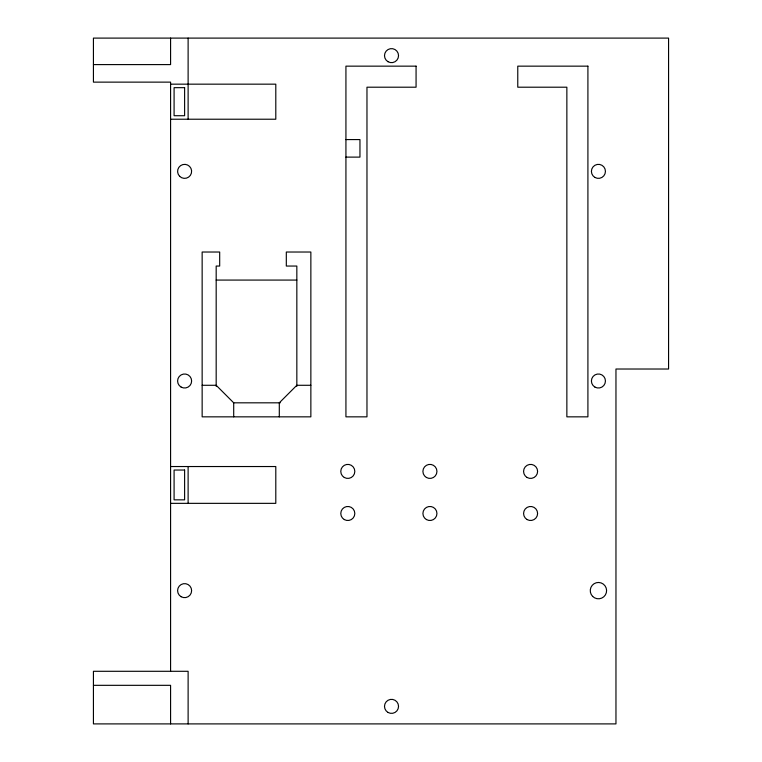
<?xml version="1.0" encoding="UTF-8"?>
<svg xmlns="http://www.w3.org/2000/svg" width="762" height="762" viewBox="0 0 762 762"><rect width="100%" height="100%" fill="white"/><g stroke="black" fill="none" stroke-linecap="round" stroke-linejoin="round"><path stroke-width="1.14" d="M93.431 64.599L170.583 64.599L170.583 38.1M170.583 84.163L275.796 84.163L275.796 119.224L170.583 119.224M345.929 139.579L359.959 139.579L359.959 157.115L345.929 157.115M216.179 280.073L296.837 280.073M202.149 385.286L216.179 385.286L233.705 402.822L280.226 402.822M310.858 385.286L296.837 385.286L279.302 402.822L279.302 416.843M170.583 466.535L275.796 466.535L275.796 503.349L170.583 503.349M93.431 685.324L170.583 685.324L170.583 723.9M296.837 386.296L296.837 266.052L286.312 266.052L286.312 252.022L310.858 252.022L310.858 416.843L202.149 416.843L202.149 252.022L219.685 252.022L219.685 266.052L216.179 266.052L216.179 386.296M233.705 402.822L233.705 416.843M188.119 38.1L188.119 119.224M188.119 466.535L188.119 503.349M188.119 723.9L188.119 671.293L93.431 671.293L93.431 723.9L615.963 723.9L615.963 369.018L668.569 369.018L668.569 38.1L93.431 38.1L93.431 82.134L170.583 82.134L170.583 671.293M416.071 66.151L345.929 66.151L345.929 416.843L366.97 416.843L366.97 87.201L416.071 87.201L416.071 66.151M587.912 66.151L517.769 66.151L517.769 87.201L566.861 87.201L566.861 416.843L587.912 416.843L587.912 66.151M184.614 87.668L174.088 87.668L174.088 115.719L184.614 115.719L184.614 87.668M184.614 470.04L174.088 470.04L174.088 499.843L184.614 499.843L184.614 470.04M527.085 477.479A7.01 7.01 0 0 0 537.601 471.402A7.01 7.01 0 0 0 527.085 465.325A7.01 7.01 0 0 0 527.085 477.479M527.085 519.56A7.01 7.01 0 0 0 537.601 513.483A7.01 7.01 0 0 0 527.085 507.416A7.01 7.01 0 0 0 527.085 519.56M426.415 477.479A7.01 7.01 0 0 0 436.94 471.402A7.01 7.01 0 0 0 426.415 465.325A7.01 7.01 0 0 0 426.415 477.479M344.291 477.479A7.01 7.01 0 0 0 354.816 471.402A7.01 7.01 0 0 0 344.291 465.325A7.01 7.01 0 0 0 344.291 477.479M426.415 519.56A7.01 7.01 0 0 0 436.94 513.483A7.01 7.01 0 0 0 426.415 507.416A7.01 7.01 0 0 0 426.415 519.56M344.291 519.56A7.01 7.01 0 0 0 354.816 513.483A7.01 7.01 0 0 0 344.291 507.416A7.01 7.01 0 0 0 344.291 519.56M594.922 177.441A7.01 7.01 0 0 0 605.438 171.364A7.01 7.01 0 0 0 594.922 165.287A7.01 7.01 0 0 0 594.922 177.441M594.922 387.077A7.01 7.01 0 0 0 605.438 381A7.01 7.01 0 0 0 594.922 374.923A7.01 7.01 0 0 0 594.922 387.077M181.108 387.077A7.01 7.01 0 0 0 191.624 381A7.01 7.01 0 0 0 181.108 374.923A7.01 7.01 0 0 0 181.108 387.077M181.108 596.713A7.01 7.01 0 0 0 191.624 590.636A7.01 7.01 0 0 0 181.108 584.559A7.01 7.01 0 0 0 181.108 596.713M179.651 176.317A7.01 7.01 0 0 0 191.386 173.174A7.01 7.01 0 0 0 182.794 164.592A7.01 7.01 0 0 0 179.651 176.317M592.646 596.417A8.182 8.182 0 0 0 606.323 592.75A8.182 8.182 0 0 0 596.313 582.74A8.182 8.182 0 0 0 592.646 596.417M388.01 61.712A7.01 7.01 0 0 0 398.536 55.636A7.01 7.01 0 0 0 388.01 49.559A7.01 7.01 0 0 0 388.01 61.712M388.01 712.441A7.01 7.01 0 0 0 398.536 706.364A7.01 7.01 0 0 0 388.01 700.288A7.01 7.01 0 0 0 388.01 712.441"/></g></svg>
